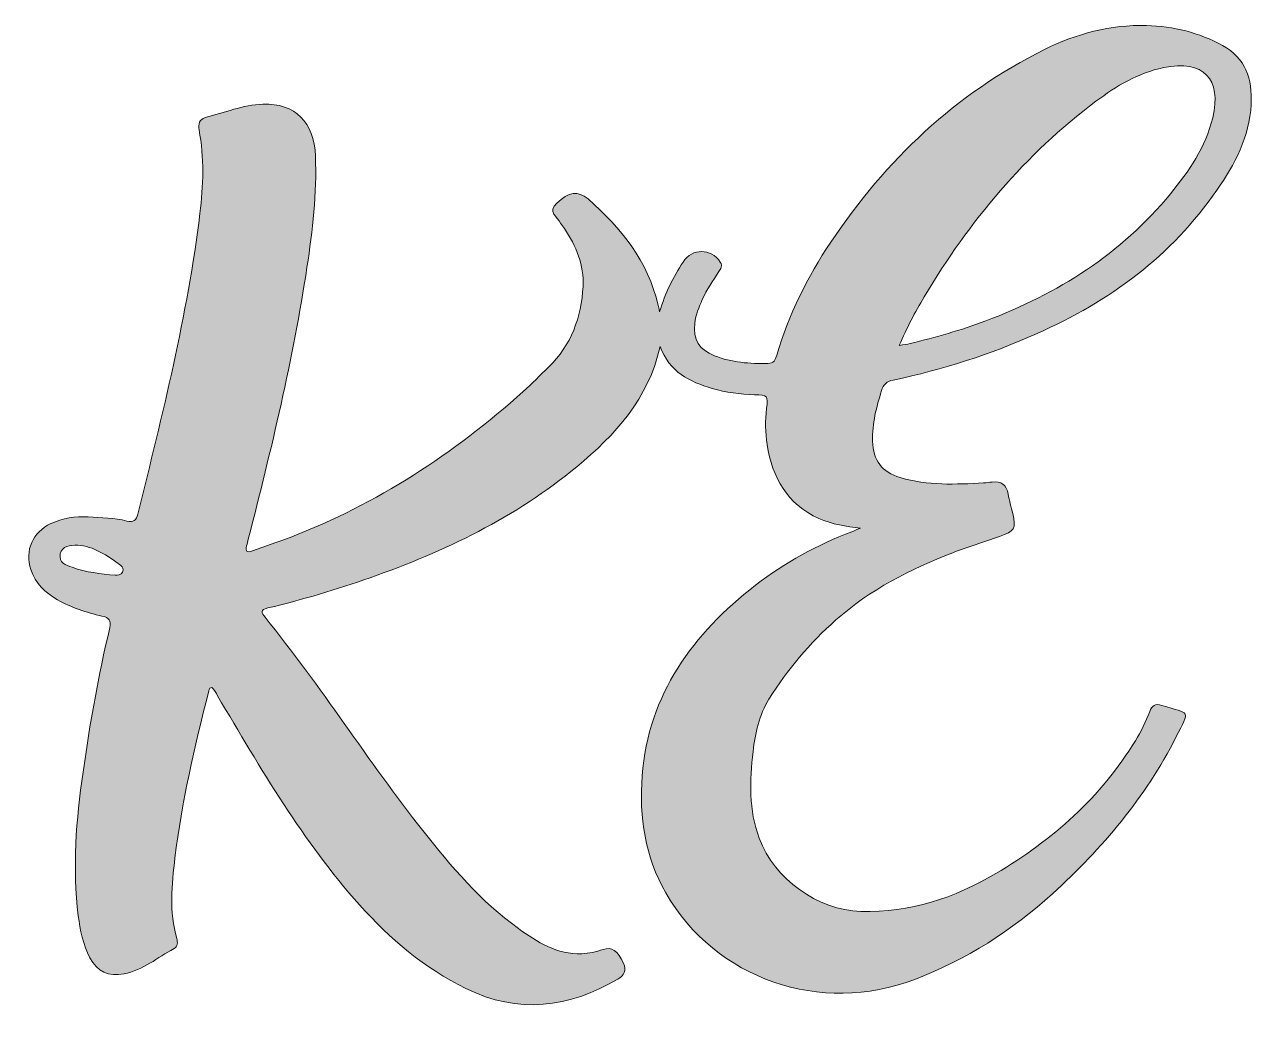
# Model space of a CAD drawing. Extents: x 643 to 1356, y -1289 to -509.
# Drawn here: x 1099.6 to 1356.4, y -1110.2 to -903 of the extents above; entities that cross this region are included whole.
import ezdxf

# ---------------------------------------------------------------- set-up
doc = ezdxf.new("R2010")
doc.units = 0
doc.header["$MEASUREMENT"] = 0
doc.layers.add('katman 1', color=7, linetype='Continuous')

# ---------------------------------------------------------------- blocks, each defined once
blk = doc.blocks.new('block 2')
at = {"layer": 'katman 1', "true_color": 0xd400d3}
h = blk.add_hatch(color=212, dxfattribs=at)
h.dxf.hatch_style = 2
edge = h.paths.add_edge_path()
edge.add_spline(control_points=[(1274.46, -1008.29), (1271.46, -1007.93), (1268.5, -1007.53), (1265.74, -1006.29), (1259.09, -1003.29), (1255.98, -997.76), (1254.93, -990.83), (1254.55, -988.33), (1254.42, -985.82), (1254.79, -983.28), (1255.17, -980.62), (1254.93, -980.43), (1252.27, -980.39), (1249.26, -980.35), (1246.3, -979.9), (1243.42, -979.07), (1238.7, -977.7), (1234.45, -975.67), (1232.51, -970.28), (1230.06, -981.32), (1223.11, -988.82), (1215.07, -995.47), (1202.25, -1006.09), (1187.47, -1013.16), (1171.88, -1018.66), (1164.86, -1021.14), (1157.72, -1023.27), (1150.47, -1024.99), (1148.8, -1025.39), (1149.09, -1025.98), (1149.88, -1026.95), (1161.56, -1041.31), (1171.4, -1057.02), (1182.87, -1071.54), (1188.82, -1079.08), (1195, -1086.38), (1202.87, -1092.03), (1206.84, -1094.87), (1210.93, -1097.5), (1216.13, -1097.32), (1217.69, -1097.27), (1219.14, -1096.91), (1220.6, -1096.41), (1222.36, -1095.8), (1223.62, -1096.7), (1224.85, -1099.28), (1225.58, -1100.82), (1224.94, -1101.85), (1223.65, -1102.62), (1213.4, -1108.66), (1202.9, -1109.96), (1191.9, -1104.59), (1183.19, -1100.34), (1176.01, -1094.19), (1169.62, -1087.06), (1157.77, -1073.84), (1148.95, -1058.55), (1139.95, -1043.39), (1139.58, -1042.77), (1139.35, -1042.05), (1138.72, -1041.61), (1138.07, -1041.71), (1138.16, -1042.27), (1138.05, -1042.68), (1135.12, -1054.09), (1132.44, -1065.55), (1131.03, -1077.26), (1130.35, -1082.87), (1129.81, -1088.52), (1131.4, -1094.11), (1131.63, -1094.92), (1131.65, -1095.81), (1130.83, -1096.25), (1127.4, -1098.1), (1124.35, -1100.73), (1120.38, -1101.51), (1117.1, -1102.16), (1114.8, -1101.09), (1113.25, -1098.15), (1111.8, -1095.4), (1111.19, -1092.4), (1110.81, -1089.35), (1109.57, -1079.31), (1110.36, -1069.32), (1111.8, -1059.36), (1113.25, -1049.22), (1115, -1039.13), (1117.4, -1029.16), (1117.78, -1027.59), (1117.22, -1027), (1115.76, -1026.68), (1112.5, -1025.97), (1109.35, -1024.93), (1106.43, -1023.26), (1103.86, -1021.8), (1101.84, -1019.86), (1100.89, -1016.98), (1099.57, -1013.01), (1101.26, -1009.1), (1105.09, -1007.36), (1107.56, -1006.23), (1110.21, -1005.8), (1112.88, -1005.95), (1115.59, -1006.11), (1118.33, -1006.15), (1120.99, -1006.81), (1122.35, -1007.15), (1122.93, -1006.64), (1123.25, -1005.35), (1128.43, -984.57), (1133.65, -963.8), (1136.26, -942.49), (1136.97, -936.67), (1137.15, -930.81), (1136.08, -924.99), (1135.85, -923.8), (1136.14, -922.76), (1137.38, -922.44), (1141.36, -921.42), (1145.23, -919.77), (1149.39, -919.63), (1156.19, -919.41), (1160.16, -923.39), (1160.42, -930.48), (1160.72, -938.29), (1159.8, -946.02), (1158.65, -953.72), (1155.77, -972.96), (1151.19, -991.82), (1146.35, -1010.64), (1146.23, -1011.09), (1146.14, -1011.54), (1146.01, -1011.99), (1145.68, -1013.18), (1146.13, -1013.46), (1147.22, -1013.06), (1149.85, -1012.12), (1152.5, -1011.25), (1155.11, -1010.25), (1173.35, -1003.25), (1189.38, -992.71), (1203.88, -979.73), (1205.72, -978.09), (1207.43, -976.32), (1209.19, -974.61), (1213.92, -970), (1216.05, -964.21), (1216.4, -957.77), (1216.64, -953.3), (1214.94, -949.31), (1212.49, -945.64), (1212.23, -945.25), (1211.91, -944.9), (1211.7, -944.49), (1211.03, -943.18), (1208.88, -942.18), (1210.91, -940.3), (1213.37, -938.04), (1215.33, -937.61), (1217.43, -939.46), (1224.32, -945.54), (1230.04, -952.44), (1232.09, -961.73), (1232.16, -962.05), (1232.24, -962.37), (1232.41, -963.04), (1233.57, -959.13), (1235.29, -955.81), (1237.32, -952.65), (1239.22, -949.7), (1243.17, -949.72), (1245.1, -952.65), (1245.62, -953.44), (1245.19, -954.06), (1244.79, -954.66), (1243.55, -956.55), (1242.29, -958.43), (1241.34, -960.5), (1240.62, -962.08), (1239.98, -963.67), (1239.79, -965.42), (1239.42, -968.97), (1240.54, -970.9), (1243.91, -972.24), (1247.49, -973.67), (1251.26, -973.94), (1255.08, -973.87), (1256.3, -973.85), (1256.62, -973.07), (1256.9, -972.13), (1259.45, -963.65), (1263.31, -955.79), (1268.24, -948.46), (1279.76, -931.3), (1294.3, -917.44), (1312.93, -908.19), (1319.61, -904.87), (1326.72, -902.98), (1334.28, -903.19), (1339.9, -903.35), (1345.25, -904.64), (1350.14, -907.36), (1354.98, -910.04), (1356.42, -914.22), (1356.15, -919.71), (1355.82, -926.47), (1352.7, -932.19), (1348.96, -937.62), (1339.47, -951.41), (1326.51, -960.86), (1311.4, -967.59), (1301.71, -971.91), (1291.66, -975.17), (1281.28, -977.33), (1279.93, -977.61), (1279.23, -978.21), (1278.83, -979.53), (1277.8, -982.98), (1276.83, -986.43), (1276.97, -990.08), (1277.13, -994.17), (1278.85, -996.56), (1282.76, -997.73), (1288.46, -999.44), (1294.33, -999.15), (1300.18, -998.85), (1300.77, -998.82), (1301.37, -998.73), (1301.96, -998.67), (1303.84, -998.48), (1305.01, -999.17), (1305.32, -1001.17), (1305.54, -1002.54), (1305.96, -1003.89), (1306.28, -1005.25), (1307, -1008.39), (1306.65, -1008.96), (1303.51, -1010.03), (1300.24, -1011.15), (1296.94, -1012.21), (1293.72, -1013.45), (1284.86, -1016.88), (1276.45, -1021.15), (1269.29, -1027.51), (1263.85, -1032.35), (1259.12, -1037.83), (1255.29, -1044.06), (1253.23, -1047.42), (1252.39, -1051.14), (1251.95, -1055.02), (1251.25, -1061.16), (1251.03, -1067.2), (1253.25, -1073.14), (1256.45, -1081.7), (1265.39, -1088.19), (1274.53, -1088.47), (1284.78, -1088.79), (1294.05, -1085.65), (1302.75, -1080.53), (1314.63, -1073.54), (1324.69, -1064.62), (1331.93, -1052.75), (1333.11, -1050.82), (1334.14, -1048.8), (1334.92, -1046.67), (1335.4, -1045.39), (1336.03, -1044.89), (1337.46, -1045.37), (1343.47, -1047.36), (1343.49, -1045.98), (1340.42, -1052.04), (1334.01, -1064.66), (1325, -1075.27), (1314.59, -1084.75), (1306.1, -1092.5), (1296.55, -1098.54), (1285.8, -1102.67), (1266.14, -1110.22), (1244.08, -1102.66), (1233.71, -1084.6), (1229.37, -1077.05), (1228.09, -1068.73), (1228.76, -1060.12), (1230.08, -1042.94), (1239.35, -1030.45), (1252.47, -1020.24), (1258.62, -1015.45), (1265.38, -1011.83), (1272.62, -1009.04), (1273.24, -1008.8), (1273.85, -1008.54), (1274.46, -1008.29)], knot_values=[0, 0, 0, 0, 1, 1, 1, 2, 2, 2, 3, 3, 3, 4, 4, 4, 5, 5, 5, 6, 6, 6, 7, 7, 7, 8, 8, 8, 9, 9, 9, 10, 10, 10, 11, 11, 11, 12, 12, 12, 13, 13, 13, 14, 14, 14, 15, 15, 15, 16, 16, 16, 17, 17, 17, 18, 18, 18, 19, 19, 19, 20, 20, 20, 21, 21, 21, 22, 22, 22, 23, 23, 23, 24, 24, 24, 25, 25, 25, 26, 26, 26, 27, 27, 27, 28, 28, 28, 29, 29, 29, 30, 30, 30, 31, 31, 31, 32, 32, 32, 33, 33, 33, 34, 34, 34, 35, 35, 35, 36, 36, 36, 37, 37, 37, 38, 38, 38, 39, 39, 39, 40, 40, 40, 41, 41, 41, 42, 42, 42, 43, 43, 43, 44, 44, 44, 45, 45, 45, 46, 46, 46, 47, 47, 47, 48, 48, 48, 49, 49, 49, 50, 50, 50, 51, 51, 51, 52, 52, 52, 53, 53, 53, 54, 54, 54, 55, 55, 55, 56, 56, 56, 57, 57, 57, 58, 58, 58, 59, 59, 59, 60, 60, 60, 61, 61, 61, 62, 62, 62, 63, 63, 63, 64, 64, 64, 65, 65, 65, 66, 66, 66, 67, 67, 67, 68, 68, 68, 69, 69, 69, 70, 70, 70, 71, 71, 71, 72, 72, 72, 73, 73, 73, 74, 74, 74, 75, 75, 75, 76, 76, 76, 77, 77, 77, 78, 78, 78, 79, 79, 79, 80, 80, 80, 81, 81, 81, 82, 82, 82, 83, 83, 83, 84, 84, 84, 85, 85, 85, 86, 86, 86, 87, 87, 87, 88, 88, 88, 89, 89, 89, 90, 90, 90, 91, 91, 91, 92, 92, 92, 93, 93, 93, 94, 94, 94, 95, 95, 95, 96, 96, 96, 97, 97, 97, 97], degree=3, periodic=1)
edge = h.paths.add_edge_path()
edge.add_spline(control_points=[(1282.53, -970.11), (1283.52, -969.94), (1284.16, -969.86), (1284.79, -969.71), (1290.14, -968.39), (1295.46, -966.91), (1300.62, -964.96), (1315.67, -959.28), (1328.96, -950.97), (1339.26, -938.4), (1343.15, -933.65), (1346.64, -928.61), (1348.1, -922.49), (1350.05, -914.3), (1346.14, -910.3), (1337.85, -911.99), (1332.51, -913.09), (1327.96, -915.83), (1323.69, -919.03), (1308.84, -930.15), (1297.19, -944.09), (1287.74, -959.95), (1285.84, -963.12), (1284.15, -966.41), (1282.53, -970.11)], knot_values=[0, 0, 0, 0, 1, 1, 1, 2, 2, 2, 3, 3, 3, 4, 4, 4, 5, 5, 5, 6, 6, 6, 7, 7, 7, 8, 8, 8, 8], degree=3, periodic=1)
edge = h.paths.add_edge_path()
edge.add_spline(control_points=[(1110.68, -1011.84), (1109.01, -1011.94), (1107.43, -1011.94), (1107.05, -1013.68), (1106.65, -1015.54), (1108.27, -1016), (1109.54, -1016.49), (1112.42, -1017.59), (1115.48, -1017.83), (1118.52, -1018.15), (1119.12, -1018.21), (1119.72, -1018.16), (1120.04, -1017.48), (1120.31, -1016.91), (1120.2, -1016.43), (1119.7, -1016.08), (1116.89, -1014.06), (1114.05, -1012.08), (1110.68, -1011.84)], knot_values=[0, 0, 0, 0, 1, 1, 1, 2, 2, 2, 3, 3, 3, 4, 4, 4, 5, 5, 5, 6, 6, 6, 6], degree=3, periodic=1)
at = {"layer": 'katman 1', "lineweight": 0}
for points, knots in [([(1274.46, -1008.29), (1271.46, -1007.93), (1268.5, -1007.53), (1265.74, -1006.29), (1259.09, -1003.29), (1255.98, -997.76), (1254.93, -990.83), (1254.55, -988.33), (1254.42, -985.82), (1254.79, -983.28), (1255.17, -980.62), (1254.93, -980.43), (1252.27, -980.39), (1249.26, -980.35), (1246.3, -979.9), (1243.42, -979.07), (1238.7, -977.7), (1234.45, -975.67), (1232.51, -970.28), (1230.06, -981.32), (1223.11, -988.82), (1215.07, -995.47), (1202.25, -1006.09), (1187.47, -1013.16), (1171.88, -1018.66), (1164.86, -1021.14), (1157.72, -1023.27), (1150.47, -1024.99), (1148.8, -1025.39), (1149.09, -1025.98), (1149.88, -1026.95), (1161.56, -1041.31), (1171.4, -1057.02), (1182.87, -1071.54), (1188.82, -1079.08), (1195, -1086.38), (1202.87, -1092.03), (1206.84, -1094.87), (1210.93, -1097.5), (1216.13, -1097.32), (1217.69, -1097.27), (1219.14, -1096.91), (1220.6, -1096.41), (1222.36, -1095.8), (1223.62, -1096.7), (1224.85, -1099.28), (1225.58, -1100.82), (1224.94, -1101.85), (1223.65, -1102.62), (1213.4, -1108.66), (1202.9, -1109.96), (1191.9, -1104.59), (1183.19, -1100.34), (1176.01, -1094.19), (1169.62, -1087.06), (1157.77, -1073.84), (1148.95, -1058.55), (1139.95, -1043.39), (1139.58, -1042.77), (1139.35, -1042.05), (1138.72, -1041.61), (1138.07, -1041.71), (1138.16, -1042.27), (1138.05, -1042.68), (1135.12, -1054.09), (1132.44, -1065.55), (1131.03, -1077.26), (1130.35, -1082.87), (1129.81, -1088.52), (1131.4, -1094.11), (1131.63, -1094.92), (1131.65, -1095.81), (1130.83, -1096.25), (1127.4, -1098.1), (1124.35, -1100.73), (1120.38, -1101.51), (1117.1, -1102.16), (1114.8, -1101.09), (1113.25, -1098.15), (1111.8, -1095.4), (1111.19, -1092.4), (1110.81, -1089.35), (1109.57, -1079.31), (1110.36, -1069.32), (1111.8, -1059.36), (1113.25, -1049.22), (1115, -1039.13), (1117.4, -1029.16), (1117.78, -1027.59), (1117.22, -1027), (1115.76, -1026.68), (1112.5, -1025.97), (1109.35, -1024.93), (1106.43, -1023.26), (1103.86, -1021.8), (1101.84, -1019.86), (1100.89, -1016.98), (1099.57, -1013.01), (1101.26, -1009.1), (1105.09, -1007.36), (1107.56, -1006.23), (1110.21, -1005.8), (1112.88, -1005.95), (1115.59, -1006.11), (1118.33, -1006.15), (1120.99, -1006.81), (1122.35, -1007.15), (1122.93, -1006.64), (1123.25, -1005.35), (1128.43, -984.57), (1133.65, -963.8), (1136.26, -942.49), (1136.97, -936.67), (1137.15, -930.81), (1136.08, -924.99), (1135.85, -923.8), (1136.14, -922.76), (1137.38, -922.44), (1141.36, -921.42), (1145.23, -919.77), (1149.39, -919.63), (1156.19, -919.41), (1160.16, -923.39), (1160.42, -930.48), (1160.72, -938.29), (1159.8, -946.02), (1158.65, -953.72), (1155.77, -972.96), (1151.19, -991.82), (1146.35, -1010.64), (1146.23, -1011.09), (1146.14, -1011.54), (1146.01, -1011.99), (1145.68, -1013.18), (1146.13, -1013.46), (1147.22, -1013.06), (1149.85, -1012.12), (1152.5, -1011.25), (1155.11, -1010.25), (1173.35, -1003.25), (1189.38, -992.71), (1203.88, -979.73), (1205.72, -978.09), (1207.43, -976.32), (1209.19, -974.61), (1213.92, -970), (1216.05, -964.21), (1216.4, -957.77), (1216.64, -953.3), (1214.94, -949.31), (1212.49, -945.64), (1212.23, -945.25), (1211.91, -944.9), (1211.7, -944.49), (1211.03, -943.18), (1208.88, -942.18), (1210.91, -940.3), (1213.37, -938.04), (1215.33, -937.61), (1217.43, -939.46), (1224.32, -945.54), (1230.04, -952.44), (1232.09, -961.73), (1232.16, -962.05), (1232.24, -962.37), (1232.41, -963.04), (1233.57, -959.13), (1235.29, -955.81), (1237.32, -952.65), (1239.22, -949.7), (1243.17, -949.72), (1245.1, -952.65), (1245.62, -953.44), (1245.19, -954.06), (1244.79, -954.66), (1243.55, -956.55), (1242.29, -958.43), (1241.34, -960.5), (1240.62, -962.08), (1239.98, -963.67), (1239.79, -965.42), (1239.42, -968.97), (1240.54, -970.9), (1243.91, -972.24), (1247.49, -973.67), (1251.26, -973.94), (1255.08, -973.87), (1256.3, -973.85), (1256.62, -973.07), (1256.9, -972.13), (1259.45, -963.65), (1263.31, -955.79), (1268.24, -948.46), (1279.76, -931.3), (1294.3, -917.44), (1312.93, -908.19), (1319.61, -904.87), (1326.72, -902.98), (1334.28, -903.19), (1339.9, -903.35), (1345.25, -904.64), (1350.14, -907.36), (1354.98, -910.04), (1356.42, -914.22), (1356.15, -919.71), (1355.82, -926.47), (1352.7, -932.19), (1348.96, -937.62), (1339.47, -951.41), (1326.51, -960.86), (1311.4, -967.59), (1301.71, -971.91), (1291.66, -975.17), (1281.28, -977.33), (1279.93, -977.61), (1279.23, -978.21), (1278.83, -979.53), (1277.8, -982.98), (1276.83, -986.43), (1276.97, -990.08), (1277.13, -994.17), (1278.85, -996.56), (1282.76, -997.73), (1288.46, -999.44), (1294.33, -999.15), (1300.18, -998.85), (1300.77, -998.82), (1301.37, -998.73), (1301.96, -998.67), (1303.84, -998.48), (1305.01, -999.17), (1305.32, -1001.17), (1305.54, -1002.54), (1305.96, -1003.89), (1306.28, -1005.25), (1307, -1008.39), (1306.65, -1008.96), (1303.51, -1010.03), (1300.24, -1011.15), (1296.94, -1012.21), (1293.72, -1013.45), (1284.86, -1016.88), (1276.45, -1021.15), (1269.29, -1027.51), (1263.85, -1032.35), (1259.12, -1037.83), (1255.29, -1044.06), (1253.23, -1047.42), (1252.39, -1051.14), (1251.95, -1055.02), (1251.25, -1061.16), (1251.03, -1067.2), (1253.25, -1073.14), (1256.45, -1081.7), (1265.39, -1088.19), (1274.53, -1088.47), (1284.78, -1088.79), (1294.05, -1085.65), (1302.75, -1080.53), (1314.63, -1073.54), (1324.69, -1064.62), (1331.93, -1052.75), (1333.11, -1050.82), (1334.14, -1048.8), (1334.92, -1046.67), (1335.4, -1045.39), (1336.03, -1044.89), (1337.46, -1045.37), (1343.47, -1047.36), (1343.49, -1045.98), (1340.42, -1052.04), (1334.01, -1064.66), (1325, -1075.27), (1314.59, -1084.75), (1306.1, -1092.5), (1296.55, -1098.54), (1285.8, -1102.67), (1266.14, -1110.22), (1244.08, -1102.66), (1233.71, -1084.6), (1229.37, -1077.05), (1228.09, -1068.73), (1228.76, -1060.12), (1230.08, -1042.94), (1239.35, -1030.45), (1252.47, -1020.24), (1258.62, -1015.45), (1265.38, -1011.83), (1272.62, -1009.04), (1273.24, -1008.8), (1273.85, -1008.54), (1274.46, -1008.29)], [0, 0, 0, 0, 1, 1, 1, 2, 2, 2, 3, 3, 3, 4, 4, 4, 5, 5, 5, 6, 6, 6, 7, 7, 7, 8, 8, 8, 9, 9, 9, 10, 10, 10, 11, 11, 11, 12, 12, 12, 13, 13, 13, 14, 14, 14, 15, 15, 15, 16, 16, 16, 17, 17, 17, 18, 18, 18, 19, 19, 19, 20, 20, 20, 21, 21, 21, 22, 22, 22, 23, 23, 23, 24, 24, 24, 25, 25, 25, 26, 26, 26, 27, 27, 27, 28, 28, 28, 29, 29, 29, 30, 30, 30, 31, 31, 31, 32, 32, 32, 33, 33, 33, 34, 34, 34, 35, 35, 35, 36, 36, 36, 37, 37, 37, 38, 38, 38, 39, 39, 39, 40, 40, 40, 41, 41, 41, 42, 42, 42, 43, 43, 43, 44, 44, 44, 45, 45, 45, 46, 46, 46, 47, 47, 47, 48, 48, 48, 49, 49, 49, 50, 50, 50, 51, 51, 51, 52, 52, 52, 53, 53, 53, 54, 54, 54, 55, 55, 55, 56, 56, 56, 57, 57, 57, 58, 58, 58, 59, 59, 59, 60, 60, 60, 61, 61, 61, 62, 62, 62, 63, 63, 63, 64, 64, 64, 65, 65, 65, 66, 66, 66, 67, 67, 67, 68, 68, 68, 69, 69, 69, 70, 70, 70, 71, 71, 71, 72, 72, 72, 73, 73, 73, 74, 74, 74, 75, 75, 75, 76, 76, 76, 77, 77, 77, 78, 78, 78, 79, 79, 79, 80, 80, 80, 81, 81, 81, 82, 82, 82, 83, 83, 83, 84, 84, 84, 85, 85, 85, 86, 86, 86, 87, 87, 87, 88, 88, 88, 89, 89, 89, 90, 90, 90, 91, 91, 91, 92, 92, 92, 93, 93, 93, 94, 94, 94, 95, 95, 95, 96, 96, 96, 97, 97, 97, 97]), ([(1282.53, -970.11), (1283.52, -969.94), (1284.16, -969.86), (1284.79, -969.71), (1290.14, -968.39), (1295.46, -966.91), (1300.62, -964.96), (1315.67, -959.28), (1328.96, -950.97), (1339.26, -938.4), (1343.15, -933.65), (1346.64, -928.61), (1348.1, -922.49), (1350.05, -914.3), (1346.14, -910.3), (1337.85, -911.99), (1332.51, -913.09), (1327.96, -915.83), (1323.69, -919.03), (1308.84, -930.15), (1297.19, -944.09), (1287.74, -959.95), (1285.84, -963.12), (1284.15, -966.41), (1282.53, -970.11)], [0, 0, 0, 0, 1, 1, 1, 2, 2, 2, 3, 3, 3, 4, 4, 4, 5, 5, 5, 6, 6, 6, 7, 7, 7, 8, 8, 8, 8]), ([(1110.68, -1011.84), (1109.01, -1011.94), (1107.43, -1011.94), (1107.05, -1013.68), (1106.65, -1015.54), (1108.27, -1016), (1109.54, -1016.49), (1112.42, -1017.59), (1115.48, -1017.83), (1118.52, -1018.15), (1119.12, -1018.21), (1119.72, -1018.16), (1120.04, -1017.48), (1120.31, -1016.91), (1120.2, -1016.43), (1119.7, -1016.08), (1116.89, -1014.06), (1114.05, -1012.08), (1110.68, -1011.84)], [0, 0, 0, 0, 1, 1, 1, 2, 2, 2, 3, 3, 3, 4, 4, 4, 5, 5, 5, 6, 6, 6, 6])]:
    blk.add_open_spline(points, degree=3, knots=knots, dxfattribs=at)

msp = doc.modelspace()

# ---------------------------------------------------------------- block references
at = {"layer": 'katman 1'}
msp.add_blockref('block 2', (0, 0), dxfattribs=at)

doc.saveas('drawing.dxf')
